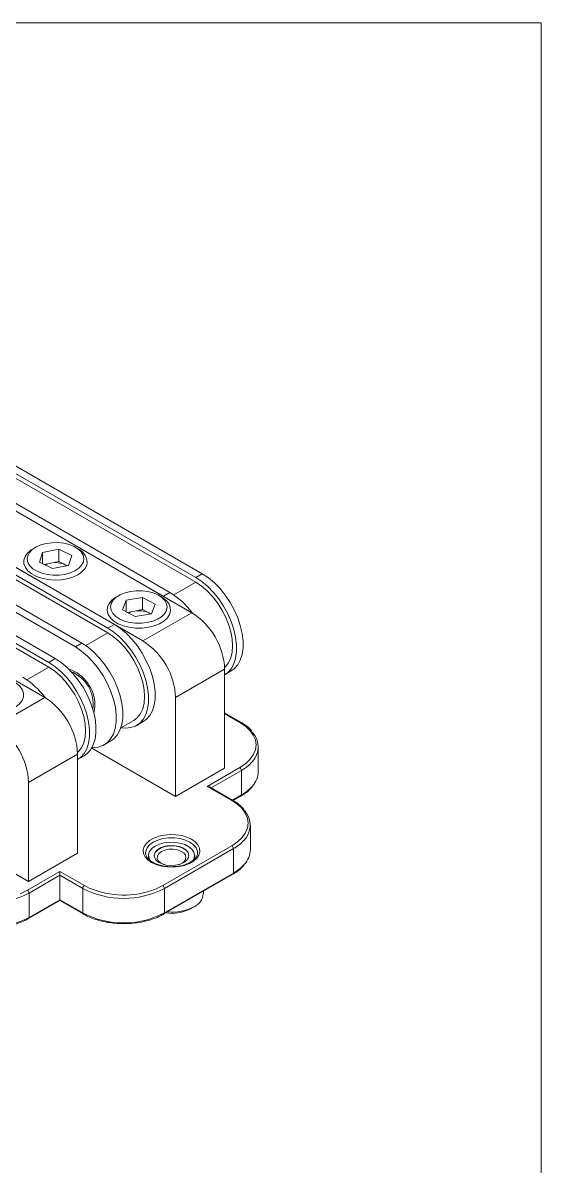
# Model space of a CAD drawing. Header units: millimetres. Extents: x 6 to 293, y 6 to 206.
# Drawn here: x 248 to 292.8, y 106.6 to 205.6 of the extents above; entities that cross this region are included whole.
import ezdxf

# ---------------------------------------------------------------- set-up
doc = ezdxf.new("R2010")
doc.units = ezdxf.units.MM

msp = doc.modelspace()

# ---------------------------------------------------------------- linework, layer by layer
at = {"color": 7, "linetype": 'Continuous', "lineweight": 0}
for p, q in [((5.815, 205.595), (292.815, 205.595)), ((292.815, 205.595), (292.815, 5.595))]:
    msp.add_line(p, q, dxfattribs=at)
at = {"color": 7, "linetype": 'Continuous', "lineweight": 15}
for p, q in [((262.596, 154.526), (207.158, 186.529)), ((212.435, 186.718), (262.923, 157.572)), ((212.435, 186.31), (262.923, 157.164)), ((213.001, 187.044), (263.488, 157.899)), ((210.199, 185.427), (260.686, 156.281)), ((209.633, 185.1), (260.121, 155.955)), ((258.353, 152.077), (202.916, 184.08)), ((255.312, 153.179), (204.825, 182.325)), ((255.878, 153.505), (205.391, 182.651)), ((255.312, 152.77), (204.825, 181.916)), ((252.51, 151.561), (202.023, 180.707)), ((253.076, 151.888), (202.589, 181.034)), ((249.868, 147.178), (194.43, 179.181)), ((199.707, 179.37), (250.195, 150.224)), ((200.273, 179.697), (250.76, 150.551)), ((199.707, 178.962), (250.195, 149.816)), ((249.054, 160.184), (248.842, 160.062)), ((249.668, 159.742), (249.391, 158.904)), ((251.064, 160.022), (249.668, 159.742)), ((249.668, 158.765), (249.668, 159.742)), ((251.064, 160.022), (252.183, 159.465)), ((251.064, 158.961), (251.064, 160.022)), ((251.906, 158.626), (252.183, 159.465)), ((252.732, 160.062), (252.52, 160.184)), ((248.037, 158.939), (248.037, 158.894)), ((250.51, 158.346), (249.391, 158.904)), ((250.366, 158.821), (249.79, 158.705)), ((251.064, 158.961), (250.366, 158.821)), ((251.906, 158.626), (250.51, 158.346)), ((251.064, 158.961), (251.624, 158.682)), ((251.624, 158.682), (251.784, 158.602)), ((253.537, 158.894), (253.537, 158.939)), ((263.488, 157.899), (262.923, 157.572)), ((256.267, 156.02), (256.055, 155.898)), ((256.589, 154.766), (256.913, 155.599)), ((258.323, 155.853), (256.913, 155.599)), ((256.913, 154.594), (256.913, 155.599)), ((259.41, 155.275), (258.323, 155.853)), ((258.323, 154.791), (258.323, 155.853)), ((259.944, 155.898), (259.732, 156.02)), ((260.686, 156.281), (260.121, 155.955)), ((255.249, 154.775), (255.249, 154.73)), ((257.675, 154.188), (256.589, 154.766)), ((257.618, 154.664), (256.992, 154.552)), ((258.323, 154.791), (257.618, 154.664)), ((257.675, 154.188), (259.086, 154.442)), ((258.867, 154.502), (258.323, 154.791)), ((262.596, 154.526), (258.353, 152.077)), ((259.007, 154.428), (258.867, 154.502)), ((259.41, 155.275), (259.086, 154.442)), ((260.749, 154.73), (260.749, 154.775)), ((255.312, 153.179), (255.878, 153.505)), ((252.51, 151.561), (253.076, 151.888)), ((250.76, 150.551), (250.195, 150.224)), ((265.424, 149.627), (261.181, 147.178)), ((265.424, 141.053), (265.424, 149.627)), ((265.424, 149.16), (265.988, 149.486)), ((249.868, 147.178), (245.625, 144.729)), ((248.021, 147.382), (248.021, 147.413)), ((261.181, 138.604), (261.181, 147.178)), ((266.832, 145.043), (265.424, 145.856)), ((256.434, 144.548), (257.562, 145.199)), ((257.812, 144.766), (258.378, 145.092)), ((253.913, 142.8), (261.181, 138.604)), ((255.001, 143.092), (255.567, 143.419)), ((268.338, 140.787), (268.338, 142.91)), ((252.696, 142.279), (248.453, 139.83)), ((252.696, 133.705), (252.696, 142.279)), ((252.696, 141.812), (253.26, 142.138)), ((265.424, 141.053), (261.181, 138.604)), ((263.921, 139.491), (266.732, 141.114)), ((266.874, 140.869), (266.874, 138.746)), ((248.453, 131.256), (248.453, 139.83)), ((266.042, 138.267), (263.921, 139.491)), ((266.142, 138.277), (264.12, 139.443)), ((266.158, 138.266), (266.832, 138.655)), ((267.648, 134.021), (267.648, 136.144)), ((241.057, 135.526), (248.453, 131.256)), ((252.696, 133.705), (248.453, 131.256)), ((258.578, 133.746), (258.579, 133.698)), ((260.069, 130.9), (266.042, 134.348)), ((266.183, 134.103), (260.21, 130.655)), ((263.078, 133.746), (263.077, 133.775)), ((266.183, 134.103), (266.183, 131.98)), ((258.828, 133.501), (258.828, 133.205)), ((262.828, 133.21), (262.828, 133.501)), ((248.347, 130.501), (251.159, 132.124)), ((251.159, 131.798), (248.489, 130.256)), ((251.159, 132.124), (253.28, 130.9)), ((251.159, 131.798), (251.159, 129.675)), ((253.139, 130.655), (251.159, 131.798)), ((260.169, 128.44), (266.142, 131.888)), ((260.21, 128.532), (266.183, 131.98)), ((248.489, 130.256), (248.489, 128.133)), ((248.489, 128.133), (251.159, 129.675)), ((251.159, 129.675), (253.139, 128.532)), ((253.139, 130.655), (253.139, 128.532)), ((260.21, 130.655), (260.21, 128.532)), ((263.578, 130.194), (263.578, 130.408)), ((248.447, 128.042), (251.159, 129.607)), ((251.159, 129.607), (253.18, 128.44)), ((262.454, 128.888), (262.773, 129.072))]:
    msp.add_line(p, q, dxfattribs=at)
at = {"color": 8, "linetype": 'Continuous', "lineweight": 15}
for p, q in [((262.923, 157.164), (261.024, 156.068)), ((253.411, 151.673), (255.312, 152.77)), ((250.195, 149.816), (248.296, 148.72)), ((266.732, 145.033), (265.424, 145.788)), ((266.874, 140.869), (264.262, 139.362)), ((266.101, 138.3), (266.874, 138.746)), ((253.28, 130.9), (253.691, 130.688))]:
    msp.add_line(p, q, dxfattribs=at)
at = {"color": 7, "linetype": 'Continuous', "lineweight": 15, "flags": 128}
for points in [[(253.193, 158.919), (253.236, 159.213), (253.172, 159.507), (253.004, 159.786), (252.739, 160.039), (252.388, 160.255), (251.968, 160.423), (251.496, 160.538), (250.993, 160.594), (250.48, 160.587), (249.982, 160.52), (249.518, 160.394), (249.11, 160.215), (248.775, 159.992), (248.529, 159.733), (248.38, 159.45), (248.337, 159.155), (248.401, 158.862), (248.57, 158.582), (248.835, 158.329), (249.186, 158.114), (249.606, 157.945), (250.078, 157.83), (250.581, 157.775), (251.093, 157.781), (251.592, 157.848), (252.056, 157.974), (252.464, 158.153), (252.798, 158.377), (253.045, 158.636), (253.193, 158.919)], [(248.842, 160.062), (248.676, 159.956), (248.364, 159.69), (248.152, 159.393), (248.047, 159.078), (248.055, 158.757), (248.175, 158.443), (248.401, 158.149), (248.725, 157.888), (249.134, 157.67), (249.61, 157.504), (250.135, 157.397), (250.686, 157.353), (251.241, 157.373), (251.778, 157.458), (252.274, 157.604), (252.709, 157.804), (253.066, 158.051), (253.329, 158.334), (253.488, 158.641), (253.488, 158.641)], [(251.766, 158.598), (251.743, 158.614), (251.624, 158.682)], [(262.923, 157.572), (263.45, 157.222), (263.965, 156.789), (264.457, 156.282), (264.914, 155.713), (265.327, 155.094), (265.687, 154.439), (265.984, 153.763), (266.214, 153.081), (266.37, 152.408), (266.448, 151.759), (266.448, 151.149), (266.37, 150.591), (266.214, 150.098), (265.984, 149.68), (265.687, 149.348), (265.422, 149.159)], [(263.488, 157.899), (264.015, 157.549), (264.53, 157.116), (265.022, 156.609), (265.48, 156.039), (265.893, 155.42), (266.252, 154.766), (266.55, 154.09), (266.779, 153.408), (266.935, 152.735), (267.014, 152.086), (267.014, 151.475), (266.935, 150.918), (266.779, 150.424), (266.55, 150.007), (266.252, 149.675), (265.988, 149.486)], [(258.729, 153.67), (259.2, 153.787), (259.618, 153.959), (259.965, 154.176), (260.226, 154.43), (260.39, 154.71), (260.449, 155.004), (260.402, 155.299), (260.249, 155.581), (259.998, 155.839), (259.66, 156.061), (259.249, 156.237), (258.783, 156.36), (258.284, 156.425), (257.771, 156.429), (257.269, 156.371), (256.799, 156.253), (256.381, 156.082), (256.034, 155.865), (255.773, 155.611), (255.609, 155.33), (255.55, 155.037), (255.597, 154.742), (255.75, 154.46), (256.001, 154.202), (256.339, 153.98), (256.75, 153.804), (257.215, 153.68), (257.715, 153.616), (258.227, 153.612), (258.729, 153.67)], [(262.923, 157.164), (263.42, 156.831), (263.906, 156.416), (264.367, 155.929), (264.793, 155.382), (265.173, 154.789), (265.497, 154.163), (265.758, 153.521), (265.949, 152.878), (266.065, 152.25), (266.105, 151.652), (266.065, 151.1), (265.949, 150.607), (265.758, 150.184), (265.497, 149.843), (265.421, 149.772)], [(256.055, 155.898), (256.009, 155.871), (255.668, 155.617), (255.422, 155.329), (255.282, 155.018), (255.253, 154.697), (255.336, 154.38), (255.529, 154.078), (255.822, 153.806), (256.205, 153.572), (256.661, 153.389), (257.172, 153.261), (257.717, 153.196), (258.274, 153.196), (258.819, 153.26)], [(258.819, 153.26), (259.331, 153.386), (259.788, 153.569), (260.172, 153.802), (260.467, 154.074), (260.661, 154.375), (260.746, 154.693), (260.718, 155.014), (260.58, 155.325), (260.335, 155.613), (259.995, 155.868), (259.944, 155.898)], [(258.992, 154.425), (258.982, 154.432), (258.867, 154.502)], [(258.378, 145.092), (258.642, 145.281), (258.94, 145.614), (259.169, 146.031), (259.325, 146.524), (259.404, 147.082), (259.404, 147.692), (259.325, 148.341), (259.169, 149.014), (258.94, 149.696), (258.642, 150.372), (258.283, 151.027), (257.87, 151.646), (257.412, 152.215), (256.92, 152.722), (256.405, 153.155), (255.878, 153.505)], [(256.472, 144.57), (256.846, 144.532), (257.304, 144.573), (257.717, 144.715), (258.077, 144.955), (258.374, 145.287), (258.604, 145.705), (258.759, 146.198), (258.838, 146.756), (258.838, 147.366), (258.759, 148.015), (258.604, 148.688), (258.374, 149.37), (258.077, 150.046), (257.717, 150.701), (257.304, 151.32), (256.846, 151.889), (256.354, 152.396), (255.839, 152.829), (255.312, 153.179)], [(257.562, 145.199), (257.562, 145.199), (257.887, 145.45), (258.148, 145.791), (258.339, 146.214), (258.455, 146.707), (258.494, 147.259), (258.455, 147.857), (258.339, 148.484), (258.148, 149.127), (257.887, 149.77), (257.562, 150.395), (257.183, 150.989), (256.757, 151.536), (256.296, 152.023), (255.81, 152.438), (255.312, 152.77)], [(253.947, 142.859), (254.005, 142.857), (254.468, 142.893), (254.887, 143.032), (255.252, 143.269), (255.555, 143.6), (255.79, 144.017), (255.951, 144.51), (256.034, 145.07), (256.038, 145.683), (255.963, 146.335), (255.81, 147.013), (255.582, 147.7), (255.286, 148.382), (254.927, 149.044), (254.513, 149.67), (254.054, 150.247), (253.56, 150.762), (253.041, 151.203), (252.51, 151.561)], [(255.567, 143.419), (255.818, 143.596), (256.121, 143.926), (256.356, 144.343), (256.516, 144.837), (256.6, 145.396), (256.604, 146.009), (256.528, 146.662), (256.375, 147.339), (256.148, 148.027), (255.851, 148.709), (255.492, 149.371), (255.079, 149.997), (254.62, 150.574), (254.125, 151.089), (253.607, 151.53), (253.076, 151.888)], [(250.76, 150.551), (251.287, 150.201), (251.802, 149.768), (252.294, 149.261), (252.752, 148.692), (253.165, 148.073), (253.525, 147.418), (253.822, 146.742), (254.052, 146.06), (254.207, 145.387), (254.286, 144.738), (254.286, 144.128), (254.207, 143.57), (254.052, 143.077), (253.822, 142.659), (253.525, 142.327), (253.26, 142.138)], [(250.195, 150.224), (250.722, 149.875), (251.237, 149.441), (251.729, 148.934), (252.186, 148.365), (252.599, 147.746), (252.959, 147.091), (253.257, 146.415), (253.486, 145.733), (253.642, 145.06), (253.72, 144.411), (253.72, 143.801), (253.642, 143.243), (253.486, 142.75), (253.257, 142.333), (252.959, 142), (252.694, 141.811)], [(250.195, 149.816), (250.692, 149.483), (251.178, 149.069), (251.639, 148.582), (252.065, 148.035), (252.445, 147.441), (252.769, 146.815), (253.03, 146.173), (253.221, 145.53), (253.337, 144.902), (253.377, 144.305), (253.337, 143.753), (253.221, 143.259), (253.03, 142.837), (252.769, 142.496), (252.693, 142.424)], [(246.934, 146.148), (247.341, 146.367), (247.663, 146.629), (247.887, 146.923), (248.005, 147.237), (248.01, 147.558), (247.903, 147.874), (247.689, 148.17), (247.375, 148.435), (247.216, 148.535)], [(254.095, 145.898), (254.157, 146.109), (254.197, 146.505)], [(266.732, 141.114), (267.221, 141.445), (267.615, 141.816), (267.903, 142.217), (268.079, 142.64), (268.138, 143.074), (268.079, 143.507), (267.903, 143.93), (267.615, 144.332), (267.221, 144.702), (266.732, 145.033)], [(266.042, 134.348), (266.531, 134.679), (266.925, 135.049), (267.213, 135.451), (267.389, 135.874), (267.448, 136.307), (267.389, 136.741), (267.213, 137.164), (266.925, 137.565), (266.531, 137.936), (266.042, 138.267)], [(259.095, 132.909), (258.773, 133.139), (258.541, 133.403), (258.408, 133.688), (258.381, 133.984), (258.461, 134.276), (258.645, 134.552), (258.924, 134.8), (259.286, 135.009), (259.716, 135.17), (260.194, 135.276), (260.7, 135.322), (261.211, 135.307), (261.706, 135.23), (262.162, 135.096), (262.56, 134.91), (262.883, 134.68), (263.115, 134.416), (263.248, 134.131), (263.274, 133.836), (263.194, 133.544), (263.011, 133.267), (262.732, 133.019), (262.37, 132.81), (261.94, 132.649), (261.462, 132.543), (260.956, 132.497), (260.445, 132.513), (259.95, 132.589), (259.493, 132.723), (259.095, 132.909)], [(262.636, 133.008), (262.64, 133.013), (262.786, 133.268), (262.827, 133.535), (262.76, 133.8), (262.588, 134.049), (262.322, 134.269), (261.975, 134.447), (261.566, 134.574), (261.118, 134.644), (260.654, 134.651), (260.199, 134.597), (259.778, 134.484), (259.414, 134.318)], [(259.414, 134.318), (259.126, 134.107), (258.929, 133.864), (258.835, 133.602), (258.849, 133.334), (258.969, 133.075), (258.977, 133.064)], [(259.328, 133.481), (259.336, 133.569), (259.432, 133.798), (259.633, 134.004), (259.921, 134.171), (260.278, 134.286), (260.674, 134.342), (261.083, 134.334), (261.472, 134.263), (261.814, 134.133), (262.082, 133.955), (262.258, 133.743), (262.327, 133.51), (262.328, 133.481)], [(261.888, 132.889), (262.135, 133.077), (262.285, 133.296), (262.327, 133.531), (262.258, 133.763), (262.082, 133.976), (261.814, 134.154), (261.472, 134.283), (261.083, 134.355), (260.674, 134.363), (260.278, 134.307), (259.921, 134.191), (259.633, 134.025), (259.432, 133.819), (259.336, 133.59), (259.35, 133.354), (259.473, 133.129), (259.697, 132.932), (260.005, 132.777), (260.374, 132.676), (260.777, 132.636), (261.183, 132.66), (261.563, 132.747), (261.888, 132.889)], [(260.183, 132.72), (260.163, 132.727), (259.88, 132.867), (259.682, 133.049), (259.586, 133.257), (259.6, 133.472), (259.723, 133.675), (259.944, 133.848)], [(259.944, 133.848), (260.244, 133.976), (260.595, 134.047), (260.968, 134.055), (261.328, 133.999), (261.643, 133.885), (261.886, 133.722), (262.035, 133.524), (262.077, 133.311), (262.008, 133.099), (261.834, 132.909), (261.57, 132.757), (261.473, 132.72)], [(251.159, 132.124), (251.159, 132.093), (251.159, 132.059), (251.159, 132.021), (251.159, 131.981), (251.159, 131.941), (251.159, 131.901), (251.159, 131.863), (251.159, 131.828), (251.159, 131.798)], [(251.159, 129.675), (251.159, 129.646), (251.159, 129.625), (251.159, 129.611), (251.159, 129.607), (251.159, 129.607)]]:
    msp.add_lwpolyline(points, dxfattribs=at)
at = {"color": 8, "linetype": 'Continuous', "lineweight": 15, "flags": 128}
for points in [[(263.077, 133.775), (263.064, 133.892), (262.952, 134.175), (262.733, 134.437), (262.419, 134.665), (262.025, 134.846), (261.571, 134.972), (261.08, 135.037), (260.576, 135.037), (260.085, 134.972), (259.631, 134.846), (259.237, 134.665), (258.923, 134.437), (258.704, 134.175), (258.592, 133.892), (258.578, 133.746)], [(259.433, 130.591), (259.496, 130.617), (260.069, 130.9)], [(247.711, 130.193), (247.775, 130.219), (248.347, 130.501)]]:
    msp.add_lwpolyline(points, dxfattribs=at)
at = {"color": 7, "linetype": 'Continuous', "lineweight": 15}
for centre, radius, start, end in [((252.236, 158.886), 1.276, 348.92997, 67.14162), ((250.659, 157.253), 1.595, 100.58386, 118.63949), ((250.783, 156.834), 2.03, 65.55074, 101.86345), ((257.213, 150.571), 6.684, 36.22363, 58.68595), ((257.886, 153.055), 1.632, 99.43717, 118.43332), ((257.998, 152.697), 2.003, 64.29102, 100.92884), ((259.309, 149.362), 6.121, 2.47633, 57.52367), ((255.066, 146.913), 6.121, 2.47633, 57.52367), ((250.879, 146.496), 3.318, 0.15917, 71.44859), ((244.485, 143.223), 6.684, 36.22363, 58.68595), ((246.581, 142.015), 6.121, 2.47633, 57.52367), ((242.339, 139.565), 6.121, 2.47633, 57.52367), ((266.443, 142.909), 1.88, 316.30598, 42.62098), ((266.567, 140.855), 0.307, 2.60587, 57.39405), ((266.366, 140.842), 1.973, 317.62522, 358.42808), ((265.752, 136.143), 1.88, 316.30574, 42.62108), ((265.876, 134.089), 0.307, 2.60445, 57.39548), ((265.676, 134.075), 1.973, 317.62548, 358.42778), ((253.446, 130.641), 0.307, 122.60556, 177.39451), ((256.681, 137.699), 7.621, 246.89609, 291.16193), ((259.903, 130.641), 0.307, 2.60445, 57.39548), ((244.953, 137.016), 7.629, 242.39105, 297.60895), ((248.182, 130.242), 0.307, 2.60587, 57.39405), ((256.674, 137.415), 7.629, 242.391, 297.60901), ((262.208, 130.327), 1.376, 294.19712, 354.48273), ((260.833, 132.03), 3.535, 261.75353, 297.29025), ((260.864, 132.708), 4.107, 264.62534, 297.6878), ((244.953, 134.893), 7.629, 242.39105, 297.60895), ((256.674, 135.292), 7.629, 242.391, 297.60901)]:
    msp.add_arc(centre, radius, start, end, dxfattribs=at)
at = {"color": 8, "linetype": 'Continuous', "lineweight": 15}
for centre, radius, start, end in [((251.009, 146.612), 3.03, 352.15895, 67.8357), ((266.79, 144.957), 0.0959, 64.04393, 127.25227), ((265.189, 143.933), 3.497, 298.8076, 318.36828), ((266.777, 138.735), 0.097, 304.43967, 6.87137), ((265.2, 141.794), 3.477, 298.76462, 318.9725), ((266.1, 138.193), 0.0937, 63.22531, 128.07053), ((264.5, 137.165), 3.495, 298.80158, 318.37429), ((264.51, 135.028), 3.477, 298.76421, 318.97264), ((266.087, 131.968), 0.097, 304.43804, 6.87645), ((248.389, 128.123), 0.101, 305.70665, 5.61843), ((253.234, 128.519), 0.0955, 172.60113, 236.10155), ((260.117, 128.519), 0.094, 303.33873, 7.95864)]:
    msp.add_arc(centre, radius, start, end, dxfattribs=at)
at = {"color": 7, "linetype": 'Continuous', "lineweight": 15}
msp.add_ellipse((263.921, 139.328), major_axis=(0.283, 0), ratio=0.577382, start_param=0.785479, end_param=1.570796, dxfattribs=at)
for points, knots in [([(267.787, 144.26), (267.738, 144.32), (267.588, 144.505), (267.269, 144.77), (266.971, 144.956), (266.832, 145.043)], [0, 0, 0, 0, 0.2036204, 0.6277915, 1, 1, 1, 1]), ([(266.832, 138.655), (266.918, 138.707), (267.167, 138.858), (267.502, 139.113), (267.7, 139.335), (267.787, 139.434)], [0, 0, 0, 0, 0.227075, 0.658359, 1, 1, 1, 1]), ([(267.097, 137.493), (267.048, 137.553), (266.898, 137.739), (266.579, 138.004), (266.281, 138.19), (266.142, 138.277)], [0, 0, 0, 0, 0.2036184, 0.6277893, 1, 1, 1, 1]), ([(259.195, 132.919), (259.143, 132.952), (258.989, 133.046), (258.79, 133.223), (258.642, 133.445), (258.577, 133.606), (258.584, 133.693), (258.585, 133.707)], [0, 0, 0, 0, 0.140122, 0.407948, 0.676026, 0.948989, 1, 1, 1, 1]), ([(263.07, 133.77), (263.073, 133.752), (263.089, 133.653), (263.032, 133.484), (262.893, 133.254), (262.664, 133.04), (262.352, 132.85), (261.977, 132.696), (261.551, 132.592), (261.22, 132.54), (261.036, 132.54), (261.008, 132.54)], [0, 0, 0, 0, 0.033756, 0.179565, 0.307251, 0.44316, 0.576337, 0.709098, 0.842147, 0.97564, 1, 1, 1, 1]), ([(261.008, 132.54), (260.881, 132.536), (260.598, 132.528), (260.164, 132.579), (259.734, 132.68), (259.413, 132.801), (259.249, 132.89), (259.195, 132.919)], [0, 0, 0, 0, 0.190236, 0.422874, 0.654943, 0.885961, 1, 1, 1, 1]), ([(266.142, 131.888), (266.228, 131.94), (266.477, 132.091), (266.812, 132.346), (267.01, 132.569), (267.097, 132.667)], [0, 0, 0, 0, 0.227075, 0.658359, 1, 1, 1, 1]), ([(241.459, 128.042), (241.549, 127.992), (241.808, 127.849), (242.286, 127.646), (242.901, 127.452), (243.555, 127.31), (244.236, 127.224), (244.93, 127.194), (245.625, 127.22), (246.307, 127.303), (246.963, 127.441), (247.581, 127.631), (248.075, 127.837), (248.346, 127.986), (248.447, 128.042)], [0, 0, 0, 0, 0.0475247, 0.137565, 0.2275553, 0.3174516, 0.4072692, 0.4970416, 0.5868065, 0.6765998, 0.7664567, 0.8564202, 0.9465294, 1, 1, 1, 1]), ([(253.18, 128.44), (253.27, 128.391), (253.53, 128.247), (254.007, 128.044), (254.622, 127.85), (255.276, 127.709), (255.957, 127.622), (256.651, 127.592), (257.346, 127.619), (258.028, 127.702), (258.684, 127.839), (259.302, 128.03), (259.796, 128.235), (260.067, 128.385), (260.169, 128.44)], [0, 0, 0, 0, 0.0475252, 0.1375654, 0.2275553, 0.3174518, 0.4072695, 0.4970415, 0.5868067, 0.6766, 0.7664569, 0.8564203, 0.9465294, 1, 1, 1, 1])]:
    msp.add_open_spline(points, degree=3, knots=knots, dxfattribs=at)

doc.saveas('drawing.dxf')
